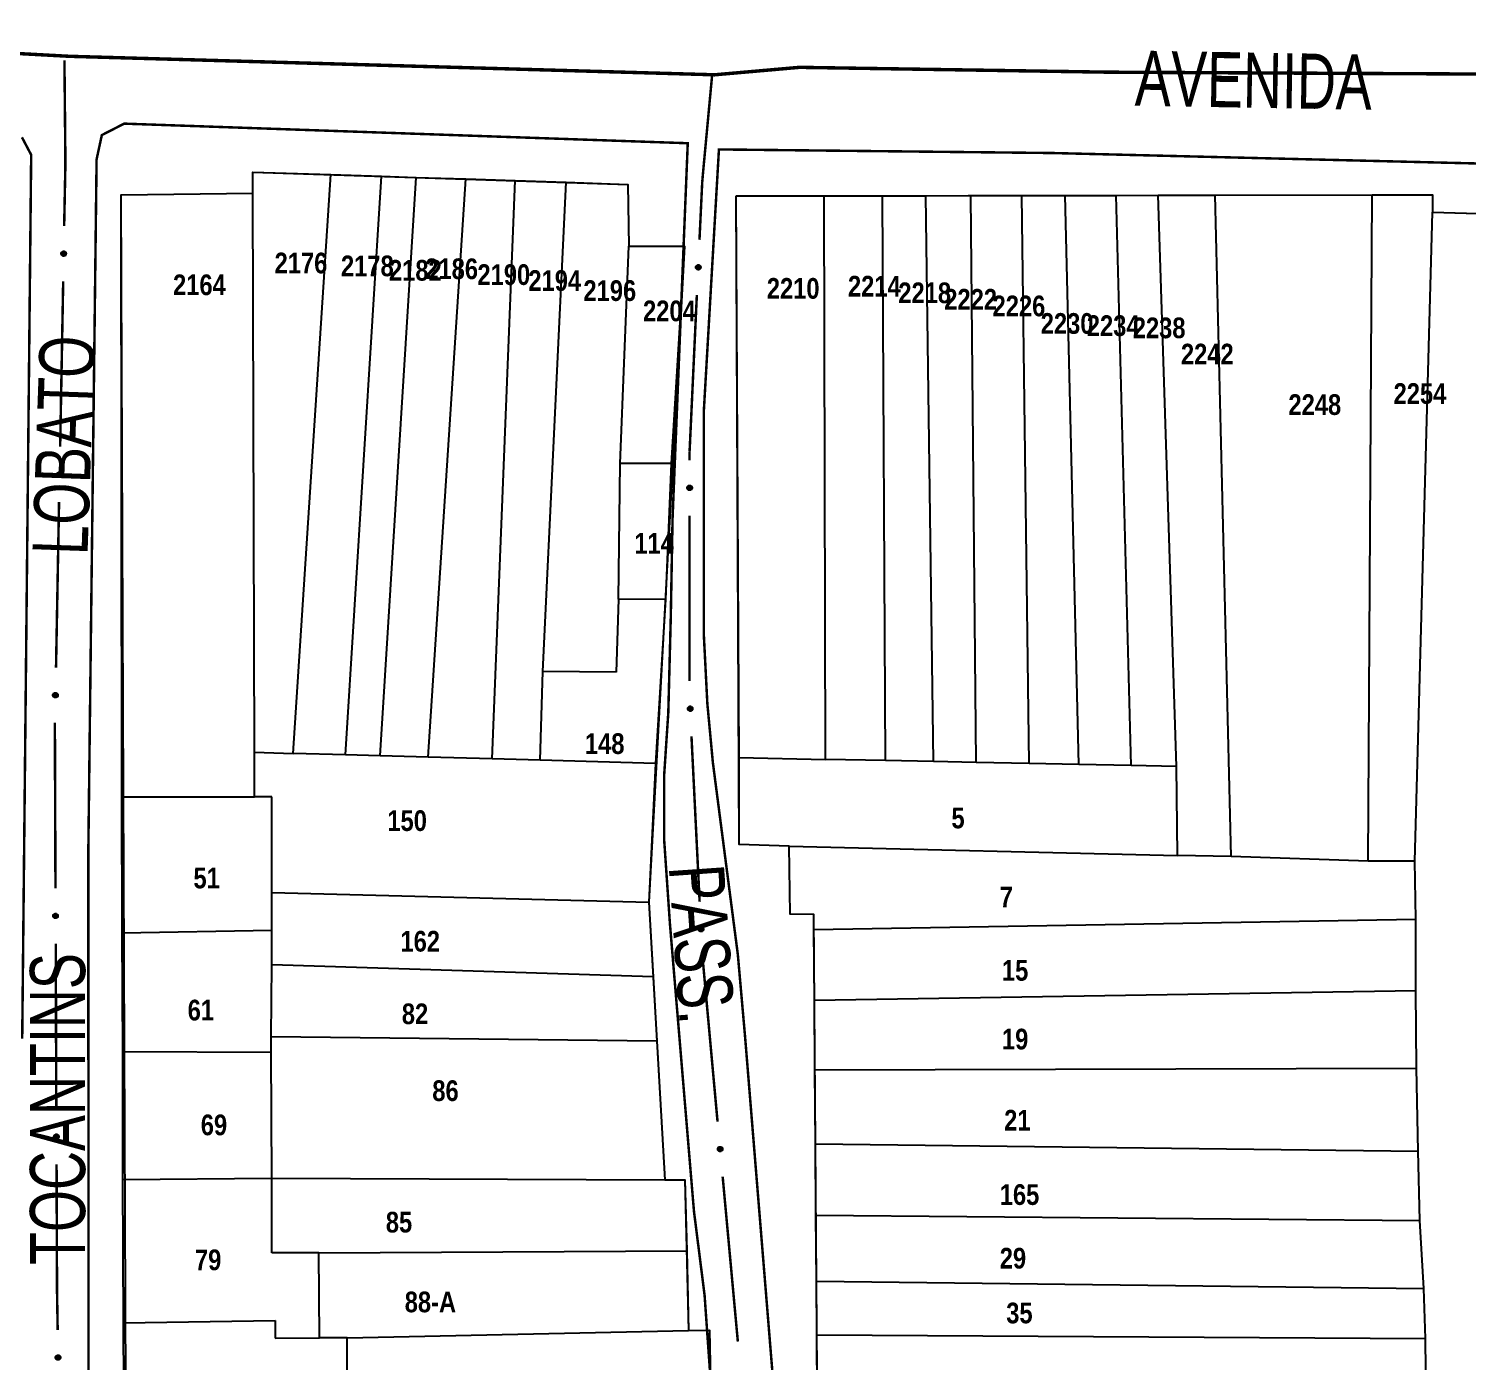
# Model space of a CAD drawing. Extents: x 201676 to 203188, y 4837754 to 4839005.
# Drawn here: x 202361.7 to 202465.9, y 4838902.1 to 4838998.7 of the extents above; entities that cross this region are included whole.
import ezdxf
from ezdxf.enums import TextEntityAlignment as Align

# ---------------------------------------------------------------- set-up
doc = ezdxf.new("R2010")
doc.units = 0
doc.header["$LTSCALE"] = 1.5
doc.header["$MEASUREMENT"] = 0
for name, color, linetype in [('CD-MALHA-LOTES', 40, 'CONTINUOUS'), ('LM-LIM-SETOR-FISCAL', 7, 'CONTINUOUS'), ('RU-QUADRAS', 210, 'CONTINUOUS'), ('SV-EIXO-RUA-PAV', 20, 'CONTINUOUS'), ('SV-RUA-PAVIM-S-GUIA-C-GUIA', 7, 'CONTINUOUS'), ('SV-TXT-RUA-PAV-S-GUIA-C-GUIA', 7, 'CONTINUOUS'), ('Th_NmrPort', 7, 'CONTINUOUS')]:
    doc.layers.add(name, color=color, linetype=linetype)
doc.styles.add('ARIAL', font='ARIAL.TTF')
doc.styles.get("Standard").update_dxf_attribs({"font": 'swisscbo.ttf'})
doc.linetypes.add('Limite', pattern='A,20,-3,[130,ltypeshp.shx,S=6.35,R=0,X=0,Y=0],-3,20', length=46)

msp = doc.modelspace()

# ---------------------------------------------------------------- linework, layer by layer
at = {"layer": 'CD-MALHA-LOTES', "linetype": 'Continuous', "flags": 128}
for points in [[(202377.91, 4838988.28), (202383.56, 4838988.1)], [(202377.92, 4838986.76), (202377.91, 4838988.28)], [(202380.84, 4838946.15), (202383.56, 4838988.1)], [(202383.56, 4838988.1), (202387.24, 4838987.98)], [(202384.63, 4838946.04), (202387.24, 4838987.98)], [(202387.15, 4838945.97), (202389.76, 4838987.89)], [(202387.24, 4838987.98), (202389.76, 4838987.89)], [(202389.76, 4838987.89), (202393.35, 4838987.78)], [(202390.63, 4838945.88), (202393.35, 4838987.78)], [(202393.35, 4838987.78), (202396.93, 4838987.66)], [(202395.26, 4838945.75), (202396.93, 4838987.66)], [(202396.93, 4838987.66), (202400.61, 4838987.54)], [(202398.93, 4838952.09), (202400.61, 4838987.54)], [(202400.61, 4838987.54), (202405.09, 4838987.39)], [(202405.09, 4838987.39), (202405.15, 4838982.9)], [(202368.36, 4838986.62), (202377.92, 4838986.76)], [(202368.43, 4838943.01), (202368.36, 4838986.62)], [(202378.03, 4838946.23), (202377.92, 4838986.76)], [(202412.95, 4838986.55), (202419.31, 4838986.56)], [(202413.16, 4838945.85), (202412.95, 4838986.55)], [(202419.31, 4838986.56), (202423.54, 4838986.57)], [(202419.41, 4838945.72), (202419.31, 4838986.56)], [(202423.77, 4838945.64), (202423.54, 4838986.57)], [(202423.54, 4838986.57), (202426.69, 4838986.57)], [(202426.69, 4838986.57), (202429.95, 4838986.58)], [(202427.23, 4838945.57), (202426.69, 4838986.57)], [(202430.34, 4838945.5), (202429.95, 4838986.58)], [(202429.95, 4838986.58), (202433.64, 4838986.58)], [(202433.64, 4838986.58), (202436.79, 4838986.59)], [(202434.18, 4838945.43), (202433.64, 4838986.58)], [(202437.77, 4838945.35), (202436.79, 4838986.59)], [(202436.79, 4838986.59), (202440.48, 4838986.59)], [(202440.48, 4838986.59), (202443.52, 4838986.6)], [(202441.56, 4838945.28), (202440.48, 4838986.59)], [(202444.86, 4838945.21), (202443.52, 4838986.6)], [(202443.52, 4838986.6), (202447.64, 4838986.6)], [(202447.64, 4838986.6), (202459.04, 4838986.62)], [(202448.81, 4838938.69), (202447.64, 4838986.6)], [(202458.74, 4838938.34), (202459.04, 4838986.62)], [(202459.04, 4838986.62), (202463.39, 4838986.63)], [(202463.39, 4838986.63), (202463.39, 4838985.37)], [(202462.13, 4838938.34), (202463.39, 4838985.37)], [(202463.39, 4838985.37), (202543.76, 4838982.99)], [(202404.54, 4838967.16), (202405.15, 4838982.9)], [(202405.15, 4838982.9), (202409.2, 4838982.9)], [(202409.2, 4838982.9), (202408.22, 4838967.16)], [(202404.4, 4838957.33), (202404.54, 4838967.16)], [(202408.22, 4838967.16), (202404.54, 4838967.16)], [(202408.22, 4838967.16), (202407.82, 4838957.3)], [(202404.4, 4838957.33), (202404.25, 4838952.05)], [(202407.82, 4838957.3), (202404.4, 4838957.33)], [(202407.82, 4838957.3), (202407.09, 4838945.42)], [(202398.74, 4838945.65), (202398.93, 4838952.09)], [(202404.25, 4838952.05), (202398.93, 4838952.09)], [(202378.03, 4838943.01), (202378.03, 4838946.23)], [(202378.03, 4838946.23), (202380.84, 4838946.15)], [(202384.63, 4838946.04), (202380.84, 4838946.15)], [(202387.15, 4838945.97), (202384.63, 4838946.04)], [(202390.63, 4838945.88), (202387.15, 4838945.97)], [(202395.26, 4838945.75), (202390.63, 4838945.88)], [(202398.74, 4838945.65), (202395.26, 4838945.75)], [(202407.09, 4838945.42), (202398.74, 4838945.65)], [(202407.09, 4838945.42), (202406.61, 4838935.38)], [(202413.16, 4838939.54), (202413.16, 4838945.85)], [(202413.16, 4838945.85), (202419.41, 4838945.72)], [(202423.77, 4838945.64), (202419.41, 4838945.72)], [(202427.23, 4838945.57), (202423.77, 4838945.64)], [(202430.34, 4838945.5), (202427.23, 4838945.57)], [(202434.18, 4838945.43), (202430.34, 4838945.5)], [(202437.77, 4838945.35), (202434.18, 4838945.43)], [(202441.56, 4838945.28), (202437.77, 4838945.35)], [(202444.86, 4838945.21), (202441.56, 4838945.28)], [(202444.92, 4838938.75), (202444.86, 4838945.21)], [(202368.43, 4838943.01), (202378.03, 4838943.01)], [(202368.45, 4838933.16), (202368.43, 4838943.01)], [(202379.3, 4838943.01), (202378.03, 4838943.01)], [(202379.3, 4838936.07), (202379.3, 4838943.01)], [(202416.78, 4838939.42), (202413.16, 4838939.54)], [(202416.84, 4838934.51), (202416.78, 4838939.42)], [(202416.78, 4838939.42), (202444.92, 4838938.75)], [(202448.81, 4838938.69), (202444.92, 4838938.75)], [(202458.74, 4838938.34), (202448.81, 4838938.69)], [(202462.13, 4838938.34), (202458.74, 4838938.34)], [(202462.19, 4838934.13), (202462.13, 4838938.34)], [(202379.3, 4838933.35), (202379.3, 4838936.07)], [(202379.3, 4838936.07), (202406.61, 4838935.38)], [(202406.61, 4838935.38), (202406.92, 4838929.97)], [(202418.56, 4838934.48), (202416.84, 4838934.51)], [(202418.57, 4838933.39), (202418.56, 4838934.48)], [(202418.57, 4838933.39), (202462.19, 4838934.13)], [(202462.19, 4838928.96), (202462.19, 4838934.13)], [(202368.45, 4838933.16), (202379.3, 4838933.35)], [(202368.48, 4838924.54), (202368.45, 4838933.16)], [(202379.3, 4838930.82), (202379.3, 4838933.35)], [(202418.61, 4838928.27), (202418.57, 4838933.39)], [(202379.25, 4838925.6), (202379.3, 4838930.82)], [(202406.92, 4838929.97), (202379.3, 4838930.82)], [(202406.92, 4838929.97), (202407.19, 4838925.29)], [(202418.61, 4838928.27), (202462.19, 4838928.96)], [(202462.25, 4838923.35), (202462.19, 4838928.96)], [(202418.65, 4838923.21), (202418.61, 4838928.27)], [(202379.25, 4838924.49), (202379.25, 4838925.6)], [(202407.19, 4838925.29), (202379.25, 4838925.6)], [(202368.48, 4838924.54), (202379.25, 4838924.49)], [(202368.5, 4838915.28), (202368.48, 4838924.54)], [(202379.3, 4838915.36), (202379.25, 4838924.49)], [(202407.19, 4838925.29), (202407.76, 4838915.26)], [(202418.65, 4838923.21), (202462.25, 4838923.35)], [(202418.69, 4838917.86), (202418.65, 4838923.21)], [(202462.36, 4838917.33), (202462.25, 4838923.35)], [(202418.69, 4838917.86), (202462.36, 4838917.33)], [(202418.72, 4838912.68), (202418.69, 4838917.86)], [(202462.48, 4838912.31), (202462.36, 4838917.33)], [(202368.5, 4838915.28), (202379.3, 4838915.36)], [(202368.53, 4838904.89), (202368.5, 4838915.28)], [(202379.3, 4838909.97), (202379.3, 4838915.36)], [(202379.3, 4838915.36), (202407.76, 4838915.26)], [(202407.76, 4838915.26), (202409.23, 4838915.25)], [(202409.23, 4838915.25), (202409.37, 4838910.11)], [(202418.72, 4838912.68), (202462.48, 4838912.31)], [(202418.76, 4838907.91), (202418.72, 4838912.68)], [(202462.77, 4838907.37), (202462.48, 4838912.31)], [(202382.69, 4838909.97), (202379.3, 4838909.97)], [(202382.69, 4838909.97), (202409.37, 4838910.11)], [(202382.74, 4838903.81), (202382.69, 4838909.97)], [(202409.37, 4838910.11), (202409.49, 4838904.34)], [(202418.76, 4838907.91), (202462.77, 4838907.37)], [(202418.79, 4838904.01), (202418.76, 4838907.91)], [(202462.89, 4838903.75), (202462.77, 4838907.37)], [(202368.53, 4838904.89), (202379.54, 4838905.06)], [(202368.59, 4838895.43), (202368.53, 4838904.89)], [(202379.54, 4838905.06), (202379.54, 4838903.77)], [(202379.54, 4838903.77), (202382.74, 4838903.81)], [(202384.74, 4838903.81), (202382.74, 4838903.81)], [(202384.74, 4838903.81), (202409.49, 4838904.34)], [(202384.74, 4838899.34), (202384.74, 4838903.81)], [(202409.49, 4838904.34), (202411, 4838904.36)], [(202411, 4838904.36), (202411.06, 4838899.84)], [(202418.82, 4838899.6), (202418.79, 4838904.01)], [(202418.79, 4838904.01), (202462.89, 4838903.75)], [(202462.95, 4838899.19), (202462.89, 4838903.75)]]:
    msp.add_lwpolyline(points, dxfattribs=at)
at = {"layer": 'LM-LIM-SETOR-FISCAL', "linetype": 'Limite', "ltscale": 0.1}
msp.add_lwpolyline([(202671.56, 4838990.98, 0.25, 0.25, 0), (202579.77, 4838990.52, 0.25, 0.25, 0), (202579.73, 4838990.52, 0.25, 0.25, 0), (202477.54, 4838995.33, 0.25, 0.25, 0), (202439.84, 4838995.52, 0.25, 0.25, 0), (202417.53, 4838995.87, 0.25, 0.25, 0), (202411.38, 4838995.33, 0.25, 0.25, 0), (202364.61, 4838996.67, 0.25, 0.25, 0), (202330, 4838998.54, 0.25, 0.25, 0), (202318.07, 4838998.42, 0.25, 0.25, 0), (202068.75, 4838992.29, 0.25, 0.25, 0)], format="xyseb", dxfattribs=at)
at = {"layer": 'RU-QUADRAS', "color": 6, "linetype": 'Continuous'}
msp.add_lwpolyline([(202359.76, 4838844.52), (202368.92, 4838844.74), (202368.36, 4838986.62), (202377.92, 4838986.76), (202377.91, 4838988.28), (202405.09, 4838987.39), (202405.15, 4838982.9), (202409.2, 4838982.9), (202406.61, 4838935.38), (202407.76, 4838915.26), (202409.23, 4838915.25), (202409.49, 4838904.34), (202411, 4838904.36), (202411.7, 4838869.73), (202414.33, 4838869.62), (202415.38, 4838837.99), (202417.5, 4838838.1), (202418.53, 4838818.52), (202395.93, 4838817.14), (202396.06, 4838815.49), (202351.28, 4838811.84)], dxfattribs=at)
msp.add_lwpolyline([(202412.95, 4838986.55), (202463.39, 4838986.63), (202463.39, 4838985.37), (202570.69, 4838982.2), (202584.87, 4838831.85), (202424.62, 4838820.09), (202422.86, 4838849.11), (202422.86, 4838860.06), (202421.38, 4838860.06), (202419.4, 4838894.58), (202418.86, 4838894.59), (202418.56, 4838934.48), (202416.84, 4838934.51), (202416.78, 4838939.42), (202413.16, 4838939.54)], close=True, dxfattribs=at)
at = {"layer": 'SV-EIXO-RUA-PAV', "const_width": 0.18}
for points in [[(202364.33, 4838989.03), (202364.26, 4838996.37)], [(202411.2, 4838995.34), (202410.55, 4838988.37)], [(202417.29, 4838995.85), (202420.29, 4838995.82)], [(202420.29, 4838995.82), (202421.11, 4838995.81)], [(202364.32, 4838988.37), (202364.33, 4838989.03)], [(202364.24, 4838984.37), (202364.32, 4838988.37)], [(202410.55, 4838988.37), (202410.48, 4838987.57)], [(202410.48, 4838987.57), (202410.28, 4838983.37)], [(202363.95, 4838968.37), (202364.17, 4838980.37)], [(202410.09, 4838979.38), (202409.58, 4838968.39)], [(202409.58, 4838968.39), (202409.56, 4838968.03)], [(202409.56, 4838968.03), (202409.56, 4838967.39)], [(202363.65, 4838952.37), (202363.87, 4838964.37)], [(202409.56, 4838963.39), (202409.56, 4838951.39)], [(202363.57, 4838948.19), (202363.57, 4838948.37)], [(202363.57, 4838947.37), (202363.57, 4838948.19)], [(202363.61, 4838936.37), (202363.57, 4838947.37)], [(202409.7, 4838947.39), (202410.29, 4838935.41)], [(202363.67, 4838920.37), (202363.63, 4838932.37)], [(202410.5, 4838931.41), (202411.59, 4838919.46)], [(202363.72, 4838907.66), (202363.69, 4838916.37)], [(202411.96, 4838915.48), (202413.06, 4838903.53)], [(202363.72, 4838907.37), (202363.72, 4838907.66)], [(202363.77, 4838904.37), (202363.72, 4838907.37)]]:
    msp.add_lwpolyline(points, dxfattribs=at)
at = {"layer": 'SV-EIXO-RUA-PAV'}
for points in [[(202364.09, 4838982.23), (202364.06, 4838982.26), (202364.04, 4838982.3), (202364.03, 4838982.33), (202364.03, 4838982.37), (202364.03, 4838982.4), (202364.04, 4838982.44), (202364.06, 4838982.47), (202364.1, 4838982.51), (202364.14, 4838982.53), (202364.17, 4838982.54), (202364.21, 4838982.54), (202364.24, 4838982.54), (202364.28, 4838982.53), (202364.31, 4838982.5), (202364.35, 4838982.47), (202364.37, 4838982.43), (202364.38, 4838982.4), (202364.38, 4838982.36), (202364.37, 4838982.33), (202364.36, 4838982.29), (202364.34, 4838982.26), (202364.31, 4838982.22), (202364.27, 4838982.2), (202364.23, 4838982.19), (202364.2, 4838982.19), (202364.16, 4838982.19), (202364.13, 4838982.2), (202364.09, 4838982.23)], [(202410.31, 4838981.51), (202410.34, 4838981.48), (202410.36, 4838981.44), (202410.37, 4838981.4), (202410.37, 4838981.37), (202410.36, 4838981.33), (202410.35, 4838981.3), (202410.33, 4838981.27), (202410.29, 4838981.23), (202410.25, 4838981.21), (202410.22, 4838981.2), (202410.18, 4838981.2), (202410.15, 4838981.21), (202410.11, 4838981.22), (202410.08, 4838981.24), (202410.05, 4838981.28), (202410.02, 4838981.32), (202410.02, 4838981.35), (202410.02, 4838981.39), (202410.02, 4838981.42), (202410.03, 4838981.46), (202410.06, 4838981.49), (202410.09, 4838981.52), (202410.13, 4838981.54), (202410.16, 4838981.55), (202410.2, 4838981.55), (202410.24, 4838981.55), (202410.27, 4838981.54), (202410.31, 4838981.51)], [(202363.8, 4838966.23), (202363.76, 4838966.26), (202363.74, 4838966.3), (202363.73, 4838966.34), (202363.73, 4838966.37), (202363.73, 4838966.41), (202363.74, 4838966.44), (202363.76, 4838966.48), (202363.8, 4838966.51), (202363.84, 4838966.53), (202363.87, 4838966.54), (202363.91, 4838966.55), (202363.94, 4838966.54), (202363.98, 4838966.53), (202364.01, 4838966.51), (202364.05, 4838966.47), (202364.07, 4838966.44), (202364.08, 4838966.4), (202364.08, 4838966.36), (202364.08, 4838966.33), (202364.07, 4838966.29), (202364.04, 4838966.26), (202364.01, 4838966.23), (202363.97, 4838966.2), (202363.94, 4838966.19), (202363.9, 4838966.19), (202363.87, 4838966.2), (202363.83, 4838966.21), (202363.8, 4838966.23)], [(202409.67, 4838965.53), (202409.71, 4838965.5), (202409.73, 4838965.46), (202409.74, 4838965.43), (202409.74, 4838965.39), (202409.74, 4838965.36), (202409.73, 4838965.32), (202409.71, 4838965.29), (202409.67, 4838965.25), (202409.63, 4838965.23), (202409.6, 4838965.22), (202409.56, 4838965.22), (202409.53, 4838965.22), (202409.49, 4838965.23), (202409.46, 4838965.25), (202409.42, 4838965.29), (202409.4, 4838965.32), (202409.39, 4838965.36), (202409.39, 4838965.39), (202409.39, 4838965.43), (202409.4, 4838965.46), (202409.42, 4838965.5), (202409.46, 4838965.53), (202409.49, 4838965.56), (202409.53, 4838965.57), (202409.56, 4838965.57), (202409.6, 4838965.57), (202409.63, 4838965.56), (202409.67, 4838965.53)], [(202363.5, 4838950.23), (202363.46, 4838950.27), (202363.44, 4838950.3), (202363.43, 4838950.34), (202363.43, 4838950.37), (202363.43, 4838950.41), (202363.45, 4838950.44), (202363.47, 4838950.48), (202363.5, 4838950.51), (202363.54, 4838950.53), (202363.58, 4838950.55), (202363.61, 4838950.55), (202363.65, 4838950.54), (202363.68, 4838950.53), (202363.72, 4838950.51), (202363.75, 4838950.47), (202363.77, 4838950.44), (202363.78, 4838950.4), (202363.78, 4838950.37), (202363.78, 4838950.33), (202363.77, 4838950.3), (202363.75, 4838950.26), (202363.71, 4838950.23), (202363.67, 4838950.21), (202363.64, 4838950.2), (202363.6, 4838950.2), (202363.57, 4838950.2), (202363.53, 4838950.21), (202363.5, 4838950.23)], [(202409.71, 4838949.54), (202409.75, 4838949.51), (202409.77, 4838949.47), (202409.78, 4838949.44), (202409.79, 4838949.4), (202409.78, 4838949.37), (202409.78, 4838949.33), (202409.76, 4838949.3), (202409.73, 4838949.26), (202409.69, 4838949.24), (202409.65, 4838949.22), (202409.62, 4838949.22), (202409.58, 4838949.22), (202409.55, 4838949.23), (202409.51, 4838949.25), (202409.47, 4838949.28), (202409.45, 4838949.32), (202409.44, 4838949.35), (202409.43, 4838949.39), (202409.44, 4838949.42), (202409.44, 4838949.46), (202409.46, 4838949.49), (202409.5, 4838949.53), (202409.53, 4838949.55), (202409.57, 4838949.57), (202409.6, 4838949.57), (202409.64, 4838949.57), (202409.67, 4838949.56), (202409.71, 4838949.54)], [(202363.51, 4838934.23), (202363.48, 4838934.26), (202363.45, 4838934.3), (202363.44, 4838934.34), (202363.44, 4838934.37), (202363.44, 4838934.41), (202363.45, 4838934.44), (202363.47, 4838934.48), (202363.51, 4838934.51), (202363.55, 4838934.53), (202363.58, 4838934.55), (202363.62, 4838934.55), (202363.65, 4838934.55), (202363.69, 4838934.53), (202363.72, 4838934.51), (202363.76, 4838934.48), (202363.78, 4838934.44), (202363.79, 4838934.41), (202363.79, 4838934.37), (202363.79, 4838934.34), (202363.78, 4838934.3), (202363.76, 4838934.26), (202363.72, 4838934.23), (202363.69, 4838934.21), (202363.65, 4838934.2), (202363.62, 4838934.2), (202363.58, 4838934.2), (202363.55, 4838934.21), (202363.51, 4838934.23)], [(202410.49, 4838933.56), (202410.53, 4838933.53), (202410.55, 4838933.49), (202410.57, 4838933.46), (202410.57, 4838933.42), (202410.57, 4838933.39), (202410.56, 4838933.35), (202410.54, 4838933.31), (202410.51, 4838933.28), (202410.47, 4838933.25), (202410.44, 4838933.24), (202410.4, 4838933.24), (202410.37, 4838933.24), (202410.33, 4838933.25), (202410.29, 4838933.27), (202410.26, 4838933.3), (202410.23, 4838933.34), (202410.22, 4838933.37), (202410.22, 4838933.41), (202410.22, 4838933.44), (202410.23, 4838933.48), (202410.25, 4838933.51), (202410.28, 4838933.55), (202410.32, 4838933.57), (202410.35, 4838933.59), (202410.38, 4838933.59), (202410.42, 4838933.59), (202410.46, 4838933.58), (202410.49, 4838933.56)], [(202363.57, 4838918.23), (202363.54, 4838918.26), (202363.51, 4838918.3), (202363.5, 4838918.34), (202363.5, 4838918.37), (202363.5, 4838918.41), (202363.51, 4838918.44), (202363.53, 4838918.48), (202363.57, 4838918.51), (202363.61, 4838918.53), (202363.64, 4838918.55), (202363.68, 4838918.55), (202363.71, 4838918.55), (202363.75, 4838918.53), (202363.78, 4838918.51), (202363.82, 4838918.48), (202363.84, 4838918.44), (202363.85, 4838918.41), (202363.85, 4838918.37), (202363.85, 4838918.34), (202363.84, 4838918.3), (202363.82, 4838918.26), (202363.78, 4838918.23), (202363.75, 4838918.21), (202363.71, 4838918.2), (202363.68, 4838918.2), (202363.64, 4838918.2), (202363.61, 4838918.21), (202363.57, 4838918.23)], [(202411.87, 4838917.63), (202411.91, 4838917.59), (202411.94, 4838917.56), (202411.95, 4838917.53), (202411.96, 4838917.49), (202411.96, 4838917.46), (202411.95, 4838917.42), (202411.93, 4838917.38), (202411.9, 4838917.34), (202411.86, 4838917.32), (202411.83, 4838917.3), (202411.8, 4838917.3), (202411.76, 4838917.3), (202411.72, 4838917.31), (202411.69, 4838917.32), (202411.65, 4838917.36), (202411.62, 4838917.39), (202411.61, 4838917.42), (202411.6, 4838917.46), (202411.6, 4838917.5), (202411.61, 4838917.53), (202411.63, 4838917.57), (202411.66, 4838917.61), (202411.7, 4838917.63), (202411.73, 4838917.64), (202411.76, 4838917.65), (202411.8, 4838917.65), (202411.84, 4838917.64), (202411.87, 4838917.63)], [(202363.69, 4838902.23), (202363.66, 4838902.26), (202363.63, 4838902.3), (202363.62, 4838902.33), (202363.62, 4838902.37), (202363.62, 4838902.4), (202363.63, 4838902.44), (202363.65, 4838902.48), (202363.69, 4838902.51), (202363.72, 4838902.53), (202363.76, 4838902.55), (202363.79, 4838902.55), (202363.83, 4838902.55), (202363.86, 4838902.54), (202363.9, 4838902.51), (202363.94, 4838902.48), (202363.96, 4838902.44), (202363.97, 4838902.41), (202363.97, 4838902.37), (202363.97, 4838902.34), (202363.96, 4838902.3), (202363.94, 4838902.27), (202363.9, 4838902.23), (202363.87, 4838902.21), (202363.83, 4838902.2), (202363.8, 4838902.2), (202363.76, 4838902.2), (202363.73, 4838902.21), (202363.69, 4838902.23)]]:
    msp.add_lwpolyline(points, close=True, dxfattribs=at)
for points in [[(202364.04, 4838982.3), (202364.03, 4838982.4)], [(202364.06, 4838982.26), (202364.04, 4838982.44)], [(202364.05, 4838982.28), (202364.04, 4838982.41)], [(202364.08, 4838982.25), (202364.05, 4838982.45)], [(202364.09, 4838982.23), (202364.06, 4838982.47)], [(202364.11, 4838982.22), (202364.08, 4838982.49)], [(202364.13, 4838982.2), (202364.1, 4838982.51)], [(202364.15, 4838982.2), (202364.12, 4838982.51)], [(202364.16, 4838982.19), (202364.14, 4838982.53)], [(202364.18, 4838982.2), (202364.15, 4838982.53)], [(202364.2, 4838982.19), (202364.17, 4838982.54)], [(202364.22, 4838982.19), (202364.19, 4838982.54)], [(202364.23, 4838982.19), (202364.21, 4838982.54)], [(202364.25, 4838982.2), (202364.22, 4838982.54)], [(202364.27, 4838982.2), (202364.24, 4838982.54)], [(202364.29, 4838982.21), (202364.26, 4838982.53)], [(202364.31, 4838982.22), (202364.28, 4838982.53)], [(202364.32, 4838982.24), (202364.29, 4838982.51)], [(202364.34, 4838982.26), (202364.31, 4838982.5)], [(202364.35, 4838982.28), (202364.33, 4838982.48)], [(202364.36, 4838982.29), (202364.35, 4838982.47)], [(202364.37, 4838982.31), (202364.36, 4838982.44)], [(202364.37, 4838982.33), (202364.37, 4838982.43)], [(202410.02, 4838981.42), (202410.02, 4838981.32)], [(202410.03, 4838981.46), (202410.05, 4838981.28)], [(202410.03, 4838981.44), (202410.03, 4838981.3)], [(202410.05, 4838981.47), (202410.06, 4838981.27)], [(202410.06, 4838981.49), (202410.08, 4838981.24)], [(202410.08, 4838981.5), (202410.1, 4838981.23)], [(202410.09, 4838981.52), (202410.11, 4838981.22)], [(202410.11, 4838981.53), (202410.13, 4838981.22)], [(202410.13, 4838981.54), (202410.15, 4838981.21)], [(202410.15, 4838981.55), (202410.17, 4838981.21)], [(202410.16, 4838981.55), (202410.18, 4838981.2)], [(202410.18, 4838981.55), (202410.2, 4838981.2)], [(202410.2, 4838981.55), (202410.22, 4838981.2)], [(202410.22, 4838981.55), (202410.24, 4838981.21)], [(202410.24, 4838981.55), (202410.25, 4838981.21)], [(202410.25, 4838981.54), (202410.27, 4838981.23)], [(202410.27, 4838981.54), (202410.29, 4838981.23)], [(202410.29, 4838981.53), (202410.31, 4838981.25)], [(202410.31, 4838981.51), (202410.33, 4838981.27)], [(202410.32, 4838981.49), (202410.34, 4838981.29)], [(202410.34, 4838981.48), (202410.35, 4838981.3)], [(202410.35, 4838981.46), (202410.36, 4838981.33)], [(202410.36, 4838981.44), (202410.36, 4838981.33)], [(202363.74, 4838966.3), (202363.73, 4838966.41)], [(202363.76, 4838966.26), (202363.74, 4838966.44)], [(202363.75, 4838966.28), (202363.74, 4838966.41)], [(202363.78, 4838966.25), (202363.75, 4838966.45)], [(202363.8, 4838966.23), (202363.76, 4838966.48)], [(202363.82, 4838966.22), (202363.78, 4838966.49)], [(202363.83, 4838966.21), (202363.8, 4838966.51)], [(202363.85, 4838966.21), (202363.82, 4838966.52)], [(202363.87, 4838966.2), (202363.84, 4838966.53)], [(202363.88, 4838966.2), (202363.85, 4838966.53)], [(202363.9, 4838966.19), (202363.87, 4838966.54)], [(202363.92, 4838966.2), (202363.89, 4838966.54)], [(202363.94, 4838966.19), (202363.91, 4838966.55)], [(202363.96, 4838966.2), (202363.93, 4838966.54)], [(202363.97, 4838966.2), (202363.94, 4838966.54)], [(202363.99, 4838966.22), (202363.96, 4838966.53)], [(202364.01, 4838966.23), (202363.98, 4838966.53)], [(202364.02, 4838966.25), (202364, 4838966.52)], [(202364.04, 4838966.26), (202364.01, 4838966.51)], [(202364.05, 4838966.28), (202364.03, 4838966.48)], [(202364.07, 4838966.29), (202364.05, 4838966.47)], [(202364.07, 4838966.32), (202364.06, 4838966.45)], [(202364.08, 4838966.33), (202364.07, 4838966.44)], [(202409.39, 4838965.43), (202409.4, 4838965.32)], [(202409.4, 4838965.46), (202409.42, 4838965.29)], [(202409.4, 4838965.44), (202409.41, 4838965.31)], [(202409.41, 4838965.48), (202409.44, 4838965.28)], [(202409.42, 4838965.5), (202409.46, 4838965.25)], [(202409.44, 4838965.51), (202409.47, 4838965.24)], [(202409.46, 4838965.53), (202409.49, 4838965.23)], [(202409.47, 4838965.54), (202409.51, 4838965.23)], [(202409.49, 4838965.56), (202409.53, 4838965.22)], [(202409.51, 4838965.56), (202409.55, 4838965.22)], [(202409.53, 4838965.57), (202409.56, 4838965.22)], [(202409.55, 4838965.56), (202409.58, 4838965.22)], [(202409.56, 4838965.57), (202409.6, 4838965.22)], [(202409.58, 4838965.56), (202409.62, 4838965.23)], [(202409.6, 4838965.57), (202409.63, 4838965.23)], [(202409.62, 4838965.56), (202409.65, 4838965.25)], [(202409.63, 4838965.56), (202409.67, 4838965.25)], [(202409.65, 4838965.54), (202409.69, 4838965.27)], [(202409.67, 4838965.53), (202409.71, 4838965.29)], [(202409.69, 4838965.51), (202409.72, 4838965.31)], [(202409.71, 4838965.5), (202409.73, 4838965.32)], [(202409.72, 4838965.48), (202409.73, 4838965.35)], [(202409.73, 4838965.46), (202409.74, 4838965.36)], [(202363.57, 4838950.2), (202363.54, 4838950.53)], [(202363.59, 4838950.2), (202363.56, 4838950.54)], [(202363.6, 4838950.2), (202363.58, 4838950.55)], [(202363.62, 4838950.2), (202363.6, 4838950.55)], [(202363.64, 4838950.2), (202363.61, 4838950.55)], [(202363.66, 4838950.2), (202363.63, 4838950.54)], [(202363.67, 4838950.21), (202363.65, 4838950.54)], [(202363.69, 4838950.22), (202363.66, 4838950.53)], [(202363.71, 4838950.23), (202363.68, 4838950.53)], [(202363.44, 4838950.3), (202363.43, 4838950.41)], [(202363.45, 4838950.29), (202363.44, 4838950.42)], [(202363.46, 4838950.27), (202363.45, 4838950.44)], [(202363.48, 4838950.25), (202363.46, 4838950.45)], [(202363.5, 4838950.23), (202363.47, 4838950.48)], [(202363.52, 4838950.22), (202363.49, 4838950.49)], [(202363.53, 4838950.21), (202363.5, 4838950.51)], [(202363.55, 4838950.21), (202363.52, 4838950.52)], [(202363.73, 4838950.25), (202363.7, 4838950.52)], [(202363.75, 4838950.26), (202363.72, 4838950.51)], [(202363.75, 4838950.28), (202363.73, 4838950.48)], [(202363.77, 4838950.3), (202363.75, 4838950.47)], [(202363.77, 4838950.32), (202363.76, 4838950.45)], [(202363.78, 4838950.33), (202363.77, 4838950.44)], [(202409.46, 4838949.49), (202409.51, 4838949.25)], [(202409.48, 4838949.51), (202409.53, 4838949.24)], [(202409.5, 4838949.53), (202409.55, 4838949.23)], [(202409.51, 4838949.54), (202409.56, 4838949.23)], [(202409.53, 4838949.55), (202409.58, 4838949.22)], [(202409.55, 4838949.56), (202409.6, 4838949.22)], [(202409.57, 4838949.57), (202409.62, 4838949.22)], [(202409.58, 4838949.57), (202409.63, 4838949.22)], [(202409.6, 4838949.57), (202409.65, 4838949.22)], [(202409.62, 4838949.57), (202409.67, 4838949.23)], [(202409.64, 4838949.57), (202409.69, 4838949.24)], [(202409.65, 4838949.56), (202409.71, 4838949.25)], [(202409.67, 4838949.56), (202409.73, 4838949.26)], [(202409.69, 4838949.55), (202409.74, 4838949.28)], [(202409.71, 4838949.54), (202409.76, 4838949.3)], [(202409.73, 4838949.52), (202409.77, 4838949.32)], [(202409.75, 4838949.51), (202409.78, 4838949.33)], [(202409.76, 4838949.49), (202409.78, 4838949.36)], [(202409.44, 4838949.46), (202409.47, 4838949.28)], [(202409.44, 4838949.44), (202409.46, 4838949.31)], [(202409.44, 4838949.42), (202409.45, 4838949.32)], [(202409.46, 4838949.47), (202409.49, 4838949.27)], [(202409.77, 4838949.47), (202409.78, 4838949.37)], [(202363.45, 4838934.3), (202363.44, 4838934.41)], [(202363.48, 4838934.26), (202363.45, 4838934.44)], [(202363.46, 4838934.28), (202363.45, 4838934.41)], [(202363.51, 4838934.23), (202363.47, 4838934.48)], [(202363.49, 4838934.25), (202363.47, 4838934.45)], [(202363.53, 4838934.22), (202363.49, 4838934.49)], [(202363.55, 4838934.21), (202363.51, 4838934.51)], [(202363.57, 4838934.21), (202363.53, 4838934.52)], [(202363.58, 4838934.2), (202363.55, 4838934.53)], [(202363.6, 4838934.2), (202363.56, 4838934.53)], [(202363.62, 4838934.2), (202363.58, 4838934.55)], [(202363.64, 4838934.2), (202363.6, 4838934.55)], [(202363.65, 4838934.2), (202363.62, 4838934.55)], [(202363.67, 4838934.21), (202363.64, 4838934.54)], [(202363.69, 4838934.21), (202363.65, 4838934.55)], [(202363.71, 4838934.22), (202363.67, 4838934.54)], [(202363.72, 4838934.23), (202363.69, 4838934.53)], [(202363.74, 4838934.25), (202363.71, 4838934.52)], [(202363.76, 4838934.26), (202363.72, 4838934.51)], [(202363.77, 4838934.29), (202363.74, 4838934.49)], [(202363.78, 4838934.3), (202363.76, 4838934.48)], [(202363.78, 4838934.32), (202363.77, 4838934.45)], [(202363.79, 4838934.34), (202363.78, 4838934.44)], [(202410.22, 4838933.45), (202410.24, 4838933.32)], [(202410.22, 4838933.44), (202410.23, 4838933.34)], [(202410.23, 4838933.48), (202410.26, 4838933.3)], [(202410.24, 4838933.49), (202410.27, 4838933.29)], [(202410.25, 4838933.51), (202410.29, 4838933.27)], [(202410.27, 4838933.53), (202410.31, 4838933.26)], [(202410.28, 4838933.55), (202410.33, 4838933.25)], [(202410.3, 4838933.56), (202410.35, 4838933.25)], [(202410.32, 4838933.57), (202410.37, 4838933.24)], [(202410.33, 4838933.58), (202410.38, 4838933.24)], [(202410.35, 4838933.59), (202410.4, 4838933.24)], [(202410.37, 4838933.58), (202410.42, 4838933.24)], [(202410.38, 4838933.59), (202410.44, 4838933.24)], [(202410.4, 4838933.58), (202410.46, 4838933.25)], [(202410.42, 4838933.59), (202410.47, 4838933.25)], [(202410.44, 4838933.58), (202410.49, 4838933.27)], [(202410.46, 4838933.58), (202410.51, 4838933.28)], [(202410.47, 4838933.57), (202410.52, 4838933.3)], [(202410.49, 4838933.56), (202410.54, 4838933.31)], [(202410.51, 4838933.54), (202410.55, 4838933.34)], [(202410.53, 4838933.53), (202410.56, 4838933.35)], [(202410.54, 4838933.51), (202410.56, 4838933.38)], [(202410.55, 4838933.49), (202410.57, 4838933.39)], [(202363.51, 4838918.3), (202363.5, 4838918.41)], [(202363.54, 4838918.26), (202363.51, 4838918.44)], [(202363.52, 4838918.28), (202363.51, 4838918.41)], [(202363.55, 4838918.25), (202363.52, 4838918.45)], [(202363.57, 4838918.23), (202363.53, 4838918.48)], [(202363.59, 4838918.22), (202363.55, 4838918.49)], [(202363.61, 4838918.21), (202363.57, 4838918.51)], [(202363.62, 4838918.21), (202363.59, 4838918.52)], [(202363.64, 4838918.2), (202363.61, 4838918.53)], [(202363.66, 4838918.2), (202363.62, 4838918.53)], [(202363.68, 4838918.2), (202363.64, 4838918.55)], [(202363.7, 4838918.2), (202363.66, 4838918.55)], [(202363.71, 4838918.2), (202363.68, 4838918.55)], [(202363.73, 4838918.21), (202363.69, 4838918.54)], [(202363.75, 4838918.21), (202363.71, 4838918.55)], [(202363.77, 4838918.22), (202363.73, 4838918.54)], [(202363.78, 4838918.23), (202363.75, 4838918.53)], [(202363.8, 4838918.25), (202363.77, 4838918.52)], [(202363.82, 4838918.26), (202363.78, 4838918.51)], [(202363.83, 4838918.29), (202363.8, 4838918.49)], [(202363.84, 4838918.3), (202363.82, 4838918.48)], [(202363.84, 4838918.32), (202363.83, 4838918.45)], [(202363.85, 4838918.34), (202363.84, 4838918.44)], [(202411.6, 4838917.5), (202411.62, 4838917.39)], [(202411.61, 4838917.53), (202411.65, 4838917.36)], [(202411.61, 4838917.51), (202411.63, 4838917.38)], [(202411.62, 4838917.54), (202411.67, 4838917.35)], [(202411.63, 4838917.57), (202411.69, 4838917.32)], [(202411.65, 4838917.58), (202411.7, 4838917.32)], [(202411.66, 4838917.61), (202411.72, 4838917.31)], [(202411.68, 4838917.62), (202411.74, 4838917.31)], [(202411.7, 4838917.63), (202411.76, 4838917.3)], [(202411.71, 4838917.63), (202411.78, 4838917.3)], [(202411.73, 4838917.64), (202411.8, 4838917.3)], [(202411.75, 4838917.64), (202411.81, 4838917.3)], [(202411.76, 4838917.65), (202411.83, 4838917.3)], [(202411.78, 4838917.65), (202411.85, 4838917.32)], [(202411.8, 4838917.65), (202411.86, 4838917.32)], [(202411.82, 4838917.64), (202411.88, 4838917.34)], [(202411.84, 4838917.64), (202411.9, 4838917.34)], [(202411.85, 4838917.63), (202411.91, 4838917.37)], [(202411.87, 4838917.63), (202411.93, 4838917.38)], [(202411.89, 4838917.61), (202411.94, 4838917.41)], [(202411.91, 4838917.59), (202411.95, 4838917.42)], [(202411.93, 4838917.58), (202411.95, 4838917.45)], [(202411.94, 4838917.56), (202411.96, 4838917.46)], [(202363.63, 4838902.3), (202363.62, 4838902.4)], [(202363.66, 4838902.26), (202363.63, 4838902.44)], [(202363.64, 4838902.28), (202363.63, 4838902.41)], [(202363.67, 4838902.25), (202363.64, 4838902.45)], [(202363.69, 4838902.23), (202363.65, 4838902.48)], [(202363.71, 4838902.22), (202363.67, 4838902.49)], [(202363.73, 4838902.21), (202363.69, 4838902.51)], [(202363.75, 4838902.21), (202363.7, 4838902.52)], [(202363.76, 4838902.2), (202363.72, 4838902.53)], [(202363.78, 4838902.2), (202363.74, 4838902.53)], [(202363.8, 4838902.2), (202363.76, 4838902.55)], [(202363.82, 4838902.2), (202363.78, 4838902.55)], [(202363.83, 4838902.2), (202363.79, 4838902.55)], [(202363.85, 4838902.21), (202363.81, 4838902.55)], [(202363.87, 4838902.21), (202363.83, 4838902.55)], [(202363.89, 4838902.22), (202363.85, 4838902.54)], [(202363.9, 4838902.23), (202363.86, 4838902.54)], [(202363.92, 4838902.25), (202363.88, 4838902.52)], [(202363.94, 4838902.27), (202363.9, 4838902.51)], [(202363.95, 4838902.29), (202363.92, 4838902.49)], [(202363.96, 4838902.3), (202363.94, 4838902.48)], [(202363.96, 4838902.33), (202363.95, 4838902.46)], [(202363.97, 4838902.34), (202363.96, 4838902.44)]]:
    msp.add_lwpolyline(points, dxfattribs=at)
at = {"layer": 'SV-RUA-PAVIM-S-GUIA-C-GUIA', "linetype": 'Continuous', "const_width": 0.18}
for points in [[(202411.18, 4838899.39), (202410.65, 4838906.89), (202409.88, 4838912.97), (202408.14, 4838933.78), (202407.72, 4838939.89), (202407.72, 4838944.58), (202408.02, 4838949.09), (202408.2, 4838956.02), (202408.33, 4838963.21), (202409.43, 4838990.37), (202368.59, 4838991.79), (202366.97, 4838990.96), (202366.59, 4838989.2), (202365.99, 4838938.99), (202366.01, 4838896.67)], [(202361.2, 4838925.48), (202361.85, 4838989.53), (202361.18, 4838990.8)]]:
    msp.add_lwpolyline(points, dxfattribs=at)
at = {"layer": 'SV-RUA-PAVIM-S-GUIA-C-GUIA', "linetype": 'Continuous', "const_width": 0.18, "flags": 128}
msp.add_lwpolyline([(202488.68, 4838988.36), (202435.89, 4838989.66), (202411.69, 4838989.92), (202410.59, 4838970.88), (202410.6, 4838959.26), (202410.59, 4838954.84), (202410.85, 4838949.76), (202411.25, 4838945.49), (202413.06, 4838931.57), (202413.59, 4838925.55), (202416.51, 4838889.72), (202417.94, 4838872.73), (202419.94, 4838857.35), (202420.71, 4838857.35), (202420.94, 4838853.13), (202424.32, 4838814.72), (202464.11, 4838817.17), (202532.99, 4838822.07)], dxfattribs=at)

# ---------------------------------------------------------------- texts
at = {"layer": 'SV-TXT-RUA-PAV-S-GUIA-C-GUIA', "style": 'ARIAL', "width": 0.7}
for s, rotation, p in [('AVENIDA', 359, (202441.81, 4838993.09)), ('LOBATO', 88, (202365.93, 4838960.49)), ('PASS.', 274, (202408.05, 4838937.94)), ('TOCANTINS', 90, (202365.76, 4838909.08))]:
    msp.add_text(s, height=4, rotation=rotation, dxfattribs=at).set_placement(p)
at = {"layer": 'Th_NmrPort', "color": 1}
for s, p in [('2176', (202379.49, 4838981.69)), ('2178', (202384.3, 4838981.48)), ('2182', (202387.78, 4838981.16)), ('2186', (202390.41, 4838981.27)), ('2164', (202372.13, 4838980.11)), ('2190', (202394.19, 4838980.85)), ('2194', (202397.88, 4838980.42)), ('2214', (202421.04, 4838980.01)), ('2196', (202401.87, 4838979.69)), ('2210', (202415.16, 4838979.85)), ('2218', (202424.69, 4838979.53)), ('2222', (202428.02, 4838979.06)), ('2204', (202406.19, 4838978.22)), ('2226', (202431.52, 4838978.58)), ('2230', (202435.01, 4838977.31)), ('2234', (202438.35, 4838977.15)), ('2238', (202441.68, 4838976.99)), ('2242', (202445.17, 4838975.09)), ('2254', (202460.58, 4838972.23)), ('2248', (202452.96, 4838971.43)), ('114', (202405.56, 4838961.38)), ('148', (202401.98, 4838946.86)), ('5', (202428.54, 4838941.47)), ('150', (202387.66, 4838941.28)), ('51', (202373.61, 4838937.12)), ('7', (202432.04, 4838935.75)), ('162', (202388.61, 4838932.54)), ('15', (202432.2, 4838930.43)), ('61', (202373.19, 4838927.55)), ('82', (202388.71, 4838927.28)), ('19', (202432.2, 4838925.45)), ('86', (202390.92, 4838921.71)), ('21', (202432.36, 4838919.57)), ('69', (202374.14, 4838919.23)), ('165', (202432.04, 4838914.18)), ('85', (202387.55, 4838912.18)), ('79', (202373.72, 4838909.45)), ('29', (202432.04, 4838909.57)), ('88-A', (202388.92, 4838906.4)), ('35', (202432.51, 4838905.6))]:
    msp.add_text(s, height=1.5, dxfattribs=at).set_placement(p, align=Align.MIDDLE_LEFT)

doc.saveas('drawing.dxf')
